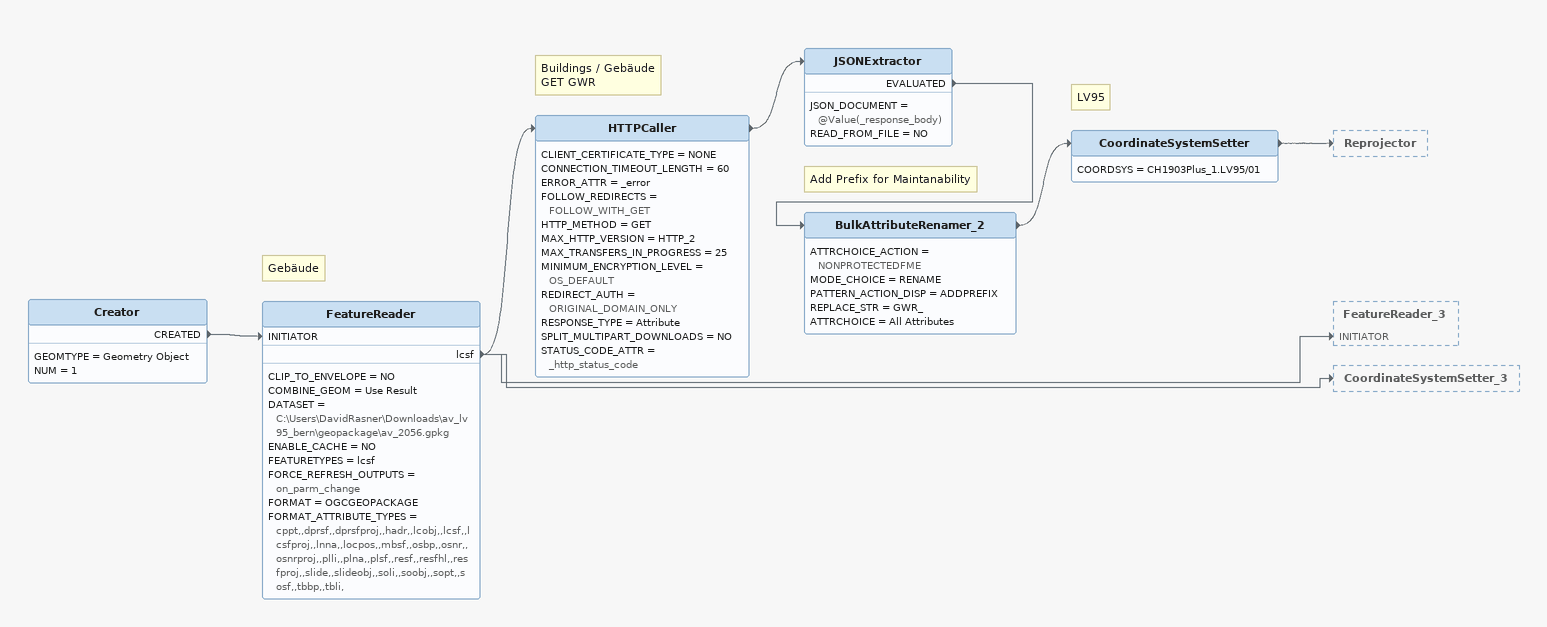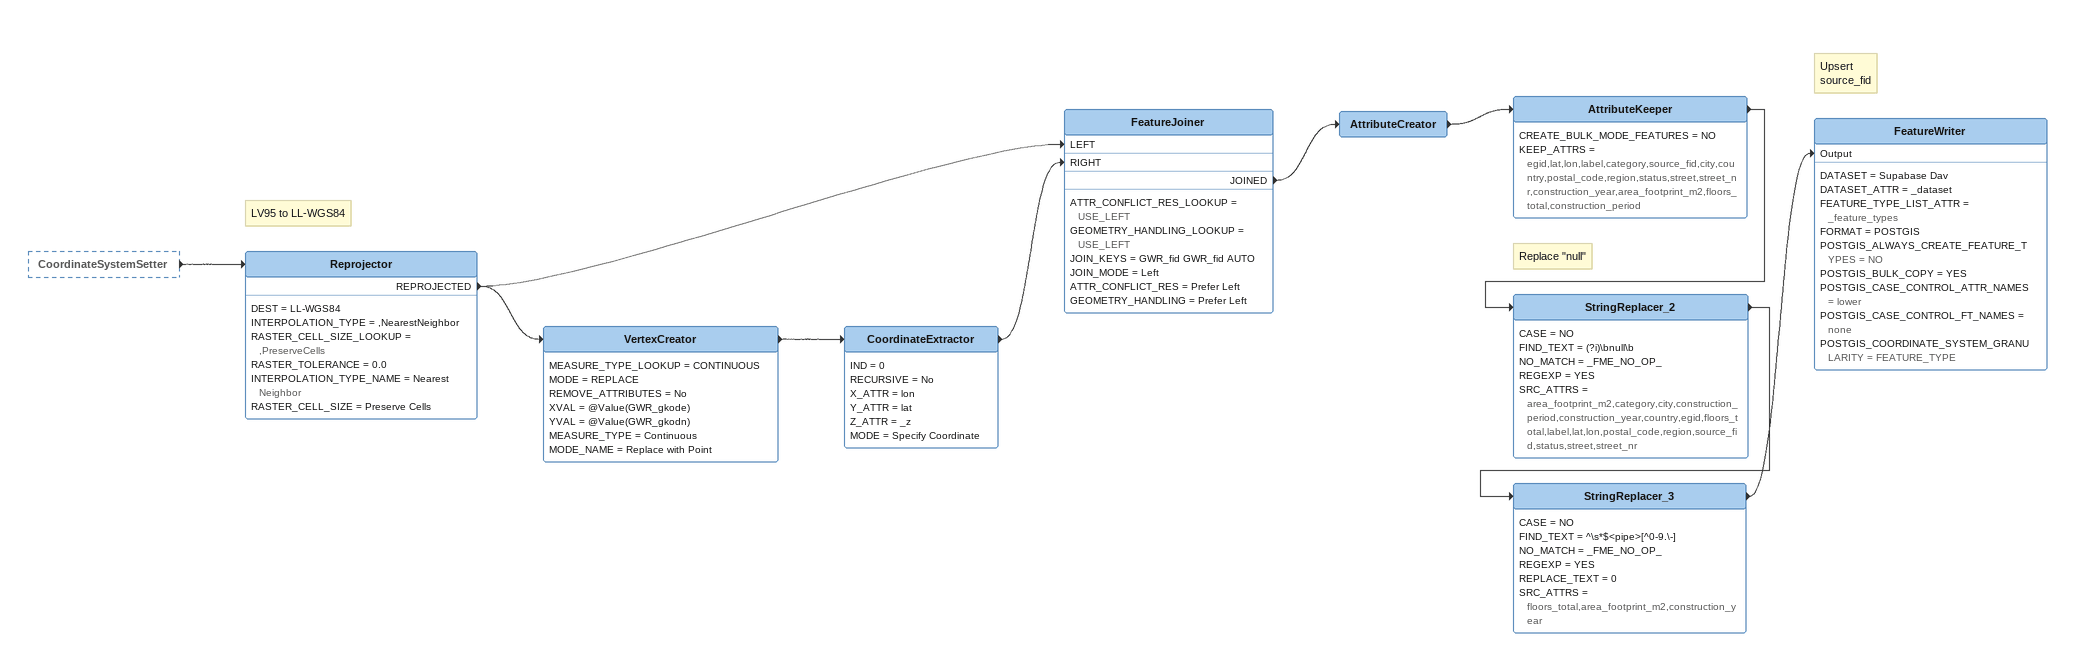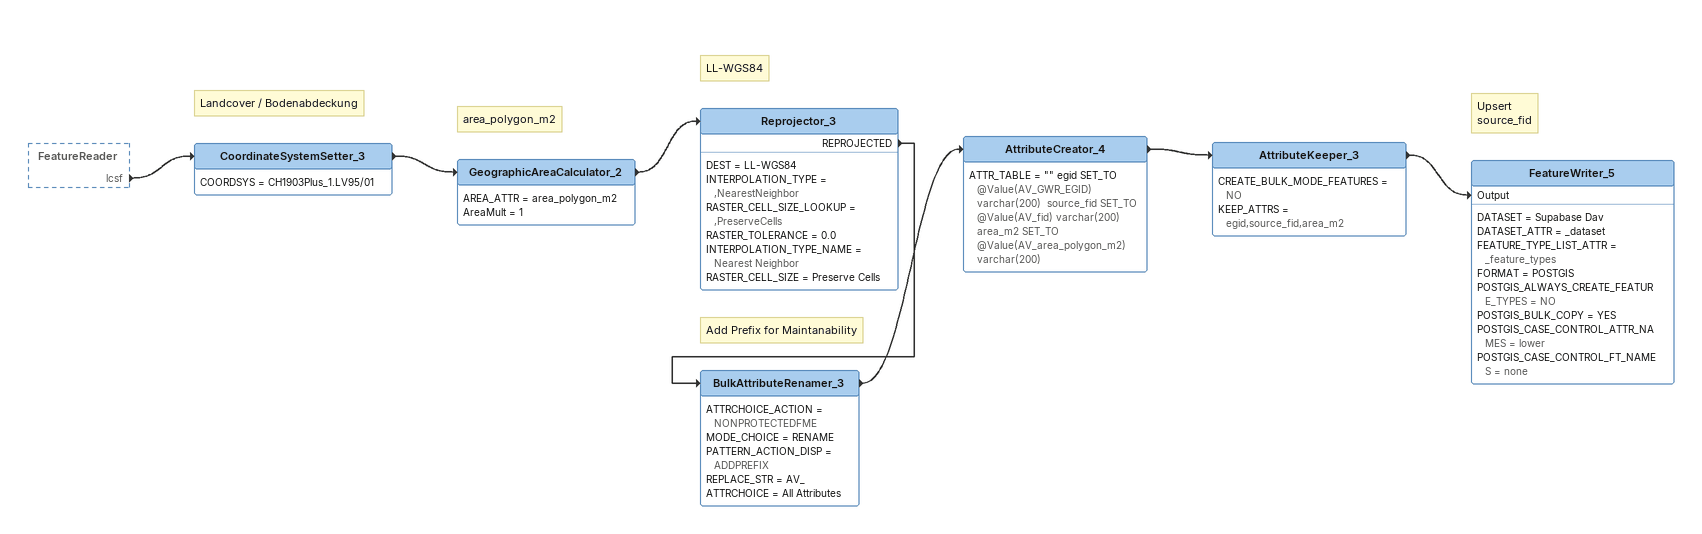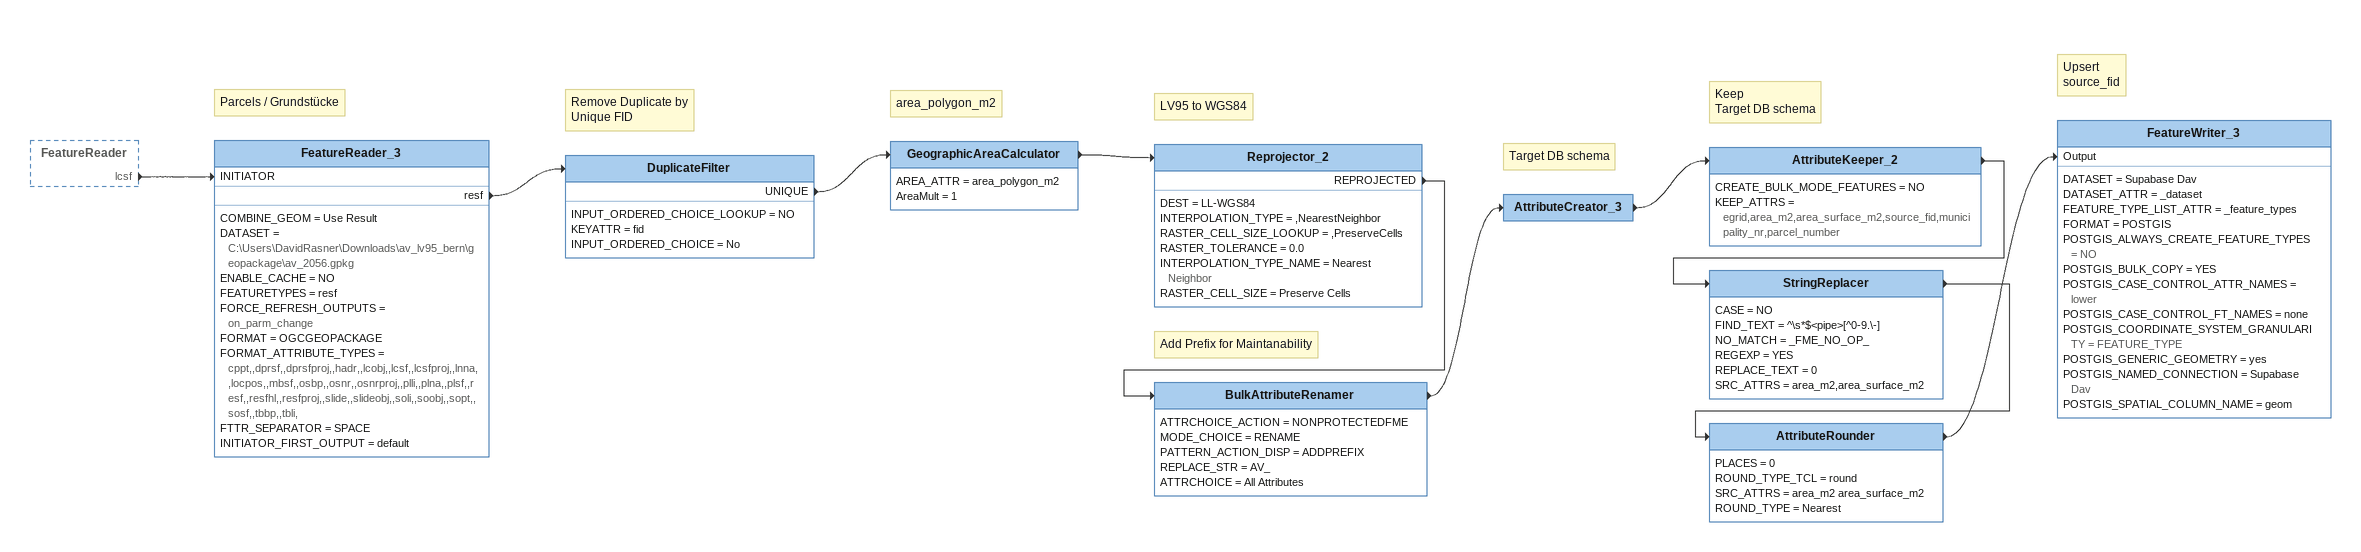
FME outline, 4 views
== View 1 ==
Creator
    GEOMTYPE = Geometry Object
    NUM = 1
    CREATED -> FeatureReader [INITIATOR]
Note: Gebäude
FeatureReader
    CLIP_TO_ENVELOPE = NO
    COMBINE_GEOM = Use Result
    DATASET = C:\Users\DavidRasner\Downloads\av_lv95_bern\geopackage\av_2056.gpkg
    ENABLE_CACHE = NO
    FEATURETYPES = lcsf
    FORCE_REFRESH_OUTPUTS = on_parm_change
    FORMAT = OGCGEOPACKAGE
    FORMAT_ATTRIBUTE_TYPES = cppt,,dprsf,,dprsfproj,,hadr,,lcobj,,lcsf,,lcsfproj,,lnna,,locpos,,mbsf,,osbp,,osnr,,osnrproj,,plli,,plna,,plsf,,resf,,resfhl,,resfproj,,slide,,slideobj,,soli,,soobj,,sopt,,sosf,,tbbp,,tbli,
    lcsf -> HTTPCaller
    lcsf -> FeatureReader_3 [INITIATOR]
    lcsf -> CoordinateSystemSetter_3
Note: Buildings / Gebäude / GET GWR
HTTPCaller
    CLIENT_CERTIFICATE_TYPE = NONE
    CONNECTION_TIMEOUT_LENGTH = 60
    ERROR_ATTR = _error
    FOLLOW_REDIRECTS = FOLLOW_WITH_GET
    HTTP_METHOD = GET
    MAX_HTTP_VERSION = HTTP_2
    MAX_TRANSFERS_IN_PROGRESS = 25
    MINIMUM_ENCRYPTION_LEVEL = OS_DEFAULT
    REDIRECT_AUTH = ORIGINAL_DOMAIN_ONLY
    RESPONSE_TYPE = Attribute
    SPLIT_MULTIPART_DOWNLOADS = NO
    STATUS_CODE_ATTR = _http_status_code
    -> JSONExtractor
JSONExtractor
    JSON_DOCUMENT = @Value(_response_body)
    READ_FROM_FILE = NO
    EVALUATED -> BulkAttributeRenamer_2
Note: Add Prefix for Maintanability
BulkAttributeRenamer_2
    ATTRCHOICE_ACTION = NONPROTECTEDFME
    MODE_CHOICE = RENAME
    PATTERN_ACTION_DISP = ADDPREFIX
    REPLACE_STR = GWR_
    ATTRCHOICE = All Attributes
    -> CoordinateSystemSetter
Note: LV95
CoordinateSystemSetter
    COORDSYS = CH1903Plus_1.LV95/01
    -> Reprojector

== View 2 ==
CoordinateSystemSetter [outside]
    -> Reprojector
Note: LV95 to LL-WGS84
Reprojector
    DEST = LL-WGS84
    INTERPOLATION_TYPE = ,NearestNeighbor
    RASTER_CELL_SIZE_LOOKUP = ,PreserveCells
    RASTER_TOLERANCE = 0.0
    INTERPOLATION_TYPE_NAME = Nearest Neighbor
    RASTER_CELL_SIZE = Preserve Cells
    REPROJECTED -> FeatureJoiner [LEFT]
    REPROJECTED -> VertexCreator
VertexCreator
    MEASURE_TYPE_LOOKUP = CONTINUOUS
    MODE = REPLACE
    REMOVE_ATTRIBUTES = No
    XVAL = @Value(GWR_gkode)
    YVAL = @Value(GWR_gkodn)
    MEASURE_TYPE = Continuous
    MODE_NAME = Replace with Point
    -> CoordinateExtractor
CoordinateExtractor
    IND = 0
    RECURSIVE = No
    X_ATTR = lon
    Y_ATTR = lat
    Z_ATTR = _z
    MODE = Specify Coordinate
    -> FeatureJoiner [RIGHT]
FeatureJoiner
    ATTR_CONFLICT_RES_LOOKUP = USE_LEFT
    GEOMETRY_HANDLING_LOOKUP = USE_LEFT
    JOIN_KEYS = GWR_fid GWR_fid AUTO
    JOIN_MODE = Left
    ATTR_CONFLICT_RES = Prefer Left
    GEOMETRY_HANDLING = Prefer Left
    JOINED -> AttributeCreator
AttributeCreator
    -> AttributeKeeper
AttributeKeeper
    CREATE_BULK_MODE_FEATURES = NO
    KEEP_ATTRS = egid,lat,lon,label,category,source_fid,city,country,postal_code,region,status,street,street_nr,construction_year,area_footprint_m2,floors_total,construction_period
    -> StringReplacer_2
Note: Replace "null"
StringReplacer_2
    CASE = NO
    FIND_TEXT = (?i)\bnull\b
    NO_MATCH = _FME_NO_OP_
    REGEXP = YES
    SRC_ATTRS = area_footprint_m2,category,city,construction_period,construction_year,country,egid,floors_total,label,lat,lon,postal_code,region,source_fid,status,street,street_nr
    -> StringReplacer_3
StringReplacer_3
    CASE = NO
    FIND_TEXT = ^\s*$<pipe>[^0-9.\-]
    NO_MATCH = _FME_NO_OP_
    REGEXP = YES
    REPLACE_TEXT = 0
    SRC_ATTRS = floors_total,area_footprint_m2,construction_year
    -> FeatureWriter [Output]
Note: Upsert / source_fid
FeatureWriter
    DATASET = Supabase Dav
    DATASET_ATTR = _dataset
    FEATURE_TYPE_LIST_ATTR = _feature_types
    FORMAT = POSTGIS
    POSTGIS_ALWAYS_CREATE_FEATURE_TYPES = NO
    POSTGIS_BULK_COPY = YES
    POSTGIS_CASE_CONTROL_ATTR_NAMES = lower
    POSTGIS_CASE_CONTROL_FT_NAMES = none
    POSTGIS_COORDINATE_SYSTEM_GRANULARITY = FEATURE_TYPE

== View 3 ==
FeatureReader [outside]
    lcsf -> CoordinateSystemSetter_3
Note: Landcover / Bodenabdeckung
CoordinateSystemSetter_3
    COORDSYS = CH1903Plus_1.LV95/01
    -> GeographicAreaCalculator_2
Note: area_polygon_m2
GeographicAreaCalculator_2
    AREA_ATTR = area_polygon_m2
    AreaMult = 1
    -> Reprojector_3
Note: LL-WGS84
Reprojector_3
    DEST = LL-WGS84
    INTERPOLATION_TYPE = ,NearestNeighbor
    RASTER_CELL_SIZE_LOOKUP = ,PreserveCells
    RASTER_TOLERANCE = 0.0
    INTERPOLATION_TYPE_NAME = Nearest Neighbor
    RASTER_CELL_SIZE = Preserve Cells
    REPROJECTED -> BulkAttributeRenamer_3
Note: Add Prefix for Maintanability
BulkAttributeRenamer_3
    ATTRCHOICE_ACTION = NONPROTECTEDFME
    MODE_CHOICE = RENAME
    PATTERN_ACTION_DISP = ADDPREFIX
    REPLACE_STR = AV_
    ATTRCHOICE = All Attributes
    -> AttributeCreator_4
AttributeCreator_4
    ATTR_TABLE = "" egid SET_TO @Value(AV_GWR_EGID) varchar(200)  source_fid SET_TO @Value(AV_fid) varchar(200)  area_m2 SET_TO @Value(AV_area_polygon_m2) varchar(200)
    -> AttributeKeeper_3
AttributeKeeper_3
    CREATE_BULK_MODE_FEATURES = NO
    KEEP_ATTRS = egid,source_fid,area_m2
    -> FeatureWriter_5 [Output]
Note: Upsert / source_fid
FeatureWriter_5
    DATASET = Supabase Dav
    DATASET_ATTR = _dataset
    FEATURE_TYPE_LIST_ATTR = _feature_types
    FORMAT = POSTGIS
    POSTGIS_ALWAYS_CREATE_FEATURE_TYPES = NO
    POSTGIS_BULK_COPY = YES
    POSTGIS_CASE_CONTROL_ATTR_NAMES = lower
    POSTGIS_CASE_CONTROL_FT_NAMES = none

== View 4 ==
FeatureReader [outside]
    lcsf -> FeatureReader_3 [INITIATOR]
Note: Parcels / Grundstücke
FeatureReader_3
    COMBINE_GEOM = Use Result
    DATASET = C:\Users\DavidRasner\Downloads\av_lv95_bern\geopackage\av_2056.gpkg
    ENABLE_CACHE = NO
    FEATURETYPES = resf
    FORCE_REFRESH_OUTPUTS = on_parm_change
    FORMAT = OGCGEOPACKAGE
    FORMAT_ATTRIBUTE_TYPES = cppt,,dprsf,,dprsfproj,,hadr,,lcobj,,lcsf,,lcsfproj,,lnna,,locpos,,mbsf,,osbp,,osnr,,osnrproj,,plli,,plna,,plsf,,resf,,resfhl,,resfproj,,slide,,slideobj,,soli,,soobj,,sopt,,sosf,,tbbp,,tbli,
    FTTR_SEPARATOR = SPACE
    INITIATOR_FIRST_OUTPUT = default
    resf -> DuplicateFilter
Note: Remove Duplicate by / Unique FID
DuplicateFilter
    INPUT_ORDERED_CHOICE_LOOKUP = NO
    KEYATTR = fid
    INPUT_ORDERED_CHOICE = No
    UNIQUE -> GeographicAreaCalculator
Note: area_polygon_m2
GeographicAreaCalculator
    AREA_ATTR = area_polygon_m2
    AreaMult = 1
    -> Reprojector_2
Note: LV95 to WGS84
Reprojector_2
    DEST = LL-WGS84
    INTERPOLATION_TYPE = ,NearestNeighbor
    RASTER_CELL_SIZE_LOOKUP = ,PreserveCells
    RASTER_TOLERANCE = 0.0
    INTERPOLATION_TYPE_NAME = Nearest Neighbor
    RASTER_CELL_SIZE = Preserve Cells
    REPROJECTED -> BulkAttributeRenamer
Note: Add Prefix for Maintanability
BulkAttributeRenamer
    ATTRCHOICE_ACTION = NONPROTECTEDFME
    MODE_CHOICE = RENAME
    PATTERN_ACTION_DISP = ADDPREFIX
    REPLACE_STR = AV_
    ATTRCHOICE = All Attributes
    -> AttributeCreator_3
Note: Target DB schema
AttributeCreator_3
    -> AttributeKeeper_2
Note: Keep / Target DB schema
AttributeKeeper_2
    CREATE_BULK_MODE_FEATURES = NO
    KEEP_ATTRS = egrid,area_m2,area_surface_m2,source_fid,municipality_nr,parcel_number
    -> StringReplacer
StringReplacer
    CASE = NO
    FIND_TEXT = ^\s*$<pipe>[^0-9.\-]
    NO_MATCH = _FME_NO_OP_
    REGEXP = YES
    REPLACE_TEXT = 0
    SRC_ATTRS = area_m2,area_surface_m2
    -> AttributeRounder
AttributeRounder
    PLACES = 0
    ROUND_TYPE_TCL = round
    SRC_ATTRS = area_m2 area_surface_m2
    ROUND_TYPE = Nearest
    -> FeatureWriter_3 [Output]
Note: Upsert / source_fid
FeatureWriter_3
    DATASET = Supabase Dav
    DATASET_ATTR = _dataset
    FEATURE_TYPE_LIST_ATTR = _feature_types
    FORMAT = POSTGIS
    POSTGIS_ALWAYS_CREATE_FEATURE_TYPES = NO
    POSTGIS_BULK_COPY = YES
    POSTGIS_CASE_CONTROL_ATTR_NAMES = lower
    POSTGIS_CASE_CONTROL_FT_NAMES = none
    POSTGIS_COORDINATE_SYSTEM_GRANULARITY = FEATURE_TYPE
    POSTGIS_GENERIC_GEOMETRY = yes
    POSTGIS_NAMED_CONNECTION = Supabase Dav
    POSTGIS_SPATIAL_COLUMN_NAME = geom
